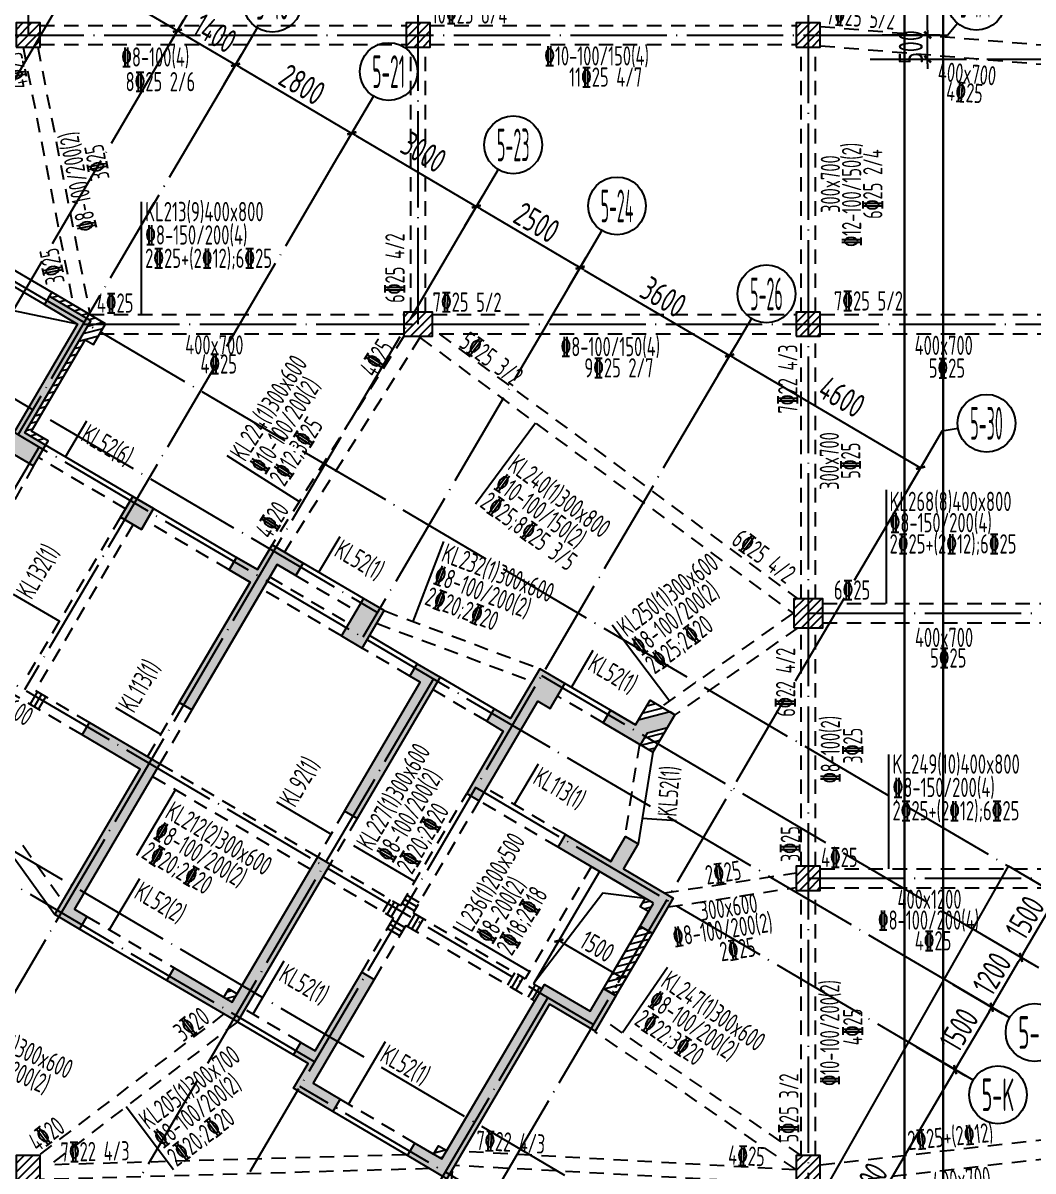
# Model space of a CAD drawing. Header units: millimetres. Extents: x 64473 to 386235, y 427387 to 703525.
# Drawn here: x 218541 to 239513, y 600420 to 624245 of the extents above; entities that cross this region are included whole.
import ezdxf
from ezdxf.enums import TextEntityAlignment as Align

# ---------------------------------------------------------------- set-up
doc = ezdxf.new("R2010")
doc.units = ezdxf.units.MM
doc.header["$LTSCALE"] = 100
doc.header["$PDMODE"] = 35
doc.header["$PDSIZE"] = 200
doc.linetypes.add('3', pattern=[5, 3, -2])
doc.linetypes.add('DOTE', pattern=[2.42, 2, -0.2, 0.02, -0.2])
for name, color, linetype in [('B-DIM', 1, 'Continuous'), ('B-TEXT', 7, 'Continuous'), ('B-开洞', 7, 'Continuous'), ('COLU', 7, 'Continuous'), ('colu-1层', 6, 'Continuous'), ('colu-主楼', 7, 'Continuous'), ('h后浇带', 51, 'Continuous'), ('h填实-1层', 254, 'Continuous'), ('h斜线-1层', 7, 'Continuous'), ('h斜线-柱', 7, 'Continuous'), ('L-AXIS', 3, 'Continuous'), ('L-dote', 253, 'DOTE'), ('L-箍筋', 1, 'Continuous'), ('wall-主楼', 2, 'Continuous'), ('wall-开洞', 5, 'Continuous'), ('垂直标注', 31, 'Continuous'), ('垂直钢筋', 27, 'Continuous'), ('梁', 4, 'Continuous'), ('梁虚线', 4, '3'), ('水平标注', 2, 'Continuous'), ('水平钢筋', 30, 'Continuous')]:
    doc.layers.add(name, color=color, linetype=linetype)
doc.styles.add('_TCH_AXIS', font='tssdeng.shx', dxfattribs={"width": 0.7, "bigfont": 'tssdchn.shx'})
doc.styles.add('COMPLEX', font='tssdeng.shx', dxfattribs={"width": 0.7, "bigfont": 'tssdchn.shx'})
doc.styles.get("Standard").update_dxf_attribs({"font": 'tssdeng.shx', "width": 0.7, "bigfont": 'tssdchn.shx'})
doc.styles.add('TSSD_Dimension', font='Tssdeng.shx', dxfattribs={"width": 0.7, "bigfont": 'tssdchn.shx'})
doc.dimstyles.new('TSSD_100_100$0', dxfattribs={"dimtxt": 300, "dimasz": 100, "dimexe": 250, "dimexo": 250, "dimgap": 100, "dimtad": 1, "dimdec": 0, "dimzin": 0, "dimdsep": 46, "dimtxsty": 'TSSD_Dimension', "dimblk": '_tsdbk', "dimblk1": '_tsdbk', "dimblk2": '_tsdbk', "dimsah": 1, "dimcen": 0, "dimclrt": 7, "dimadec": 0, "dimazin": 0, "dimtfac": 1, "dimtdec": 0, "dimtix": 1, "dimtmove": 2, "dimatfit": 3, "dimldrblk": '_tsdbk', "dimfxl": 1, "dimtolj": 1, "dimtzin": 0, "dimarcsym": 0})
pattern_1 = [(45, (-467527.32, -323147.44), (-89.802561, 89.802561), [])]
pattern_2 = [(14.545372, (-54521.66, 268731.63), (-31.895617, 122.92953), [])]

# ---------------------------------------------------------------- blocks, each defined once
blk = doc.blocks.new('_tsdbk')
blk.add_line((-1, 0), (0, 0))
at = {"const_width": 0.5}
blk.add_lwpolyline([(-0.7, -0.7), (0.7, 0.7)], dxfattribs=at)
blk = doc.blocks.new('*D18')
at = {"layer": 'B-DIM', "color": 0, "lineweight": -2}
for p, q in [((229755, 605150), (230876, 604491)), ((229587, 605061), (229542, 604985)), ((230880, 604301), (230835, 604225))]:
    blk.add_line(p, q, dxfattribs=at)
at = {"layer": 'Defpoints', "color": 0}
for p in [(229714, 605277), (230962, 604440), (231007, 604516)]:
    blk.add_point(p, dxfattribs=at)
at = {"layer": 'B-DIM', "color": 0, "lineweight": -2, "xscale": 100, "yscale": 100, "zscale": 100}
for p, rotation in [((229669, 605201), 149.5453717323907), ((230962, 604440), 329.5453717323907)]:
    blk.add_blockref('_tsdbk', p, dxfattribs=dict(at, rotation=rotation))
at = {"layer": 'B-DIM', "color": 7, "insert": (230467, 605079), "char_height": 400, "attachment_point": 5, "rotation": 329.5454, "style": 'TSSD_Dimension'}
blk.add_mtext('\\A1;1500', dxfattribs=at)
blk = doc.blocks.new('*D205')
at = {"layer": 'Defpoints', "color": 0}
for p in [(236873, 603127), (237896, 602525), (233967, 597875)]:
    blk.add_point(p, dxfattribs=at)
at = {"layer": 'L-AXIS', "color": 0, "lineweight": -2}
for p, q in [((237088, 603000), (238112, 602399)), ((234906, 597439), (237845, 602439)), ((234183, 597748), (235070, 597226))]:
    blk.add_line(p, q, dxfattribs=at)
at = {"layer": 'L-AXIS', "color": 0, "lineweight": -2, "xscale": 100, "yscale": 100, "zscale": 100}
for p, rotation in [((237896, 602525), 59.54537173674488), ((234855, 597353), 239.5453717367449)]:
    blk.add_blockref('_tsdbk', p, dxfattribs=dict(at, rotation=rotation))
at = {"layer": 'L-AXIS', "color": 7, "insert": (236074, 600117), "char_height": 500, "attachment_point": 5, "rotation": 59.5454, "style": 'TSSD_Dimension'}
blk.add_mtext('\\A1;6000', dxfattribs=at)
blk = doc.blocks.new('*D206')
at = {"layer": 'Defpoints', "color": 0}
for p in [(239001, 606748), (240025, 606146), (238241, 605454)]:
    blk.add_point(p, dxfattribs=at)
at = {"layer": 'L-AXIS', "color": 0, "lineweight": -2}
for p, q in [((239217, 606621), (240240, 606019)), ((239315, 604939), (239974, 606060)), ((238456, 605328), (239480, 604726))]:
    blk.add_line(p, q, dxfattribs=at)
at = {"layer": 'L-AXIS', "color": 0, "lineweight": -2, "xscale": 100, "yscale": 100, "zscale": 100}
for p, rotation in [((240025, 606146), 59.54537173674488), ((239264, 604853), 239.5453717367449)]:
    blk.add_blockref('_tsdbk', p, dxfattribs=dict(at, rotation=rotation))
at = {"layer": 'L-AXIS', "color": 7, "insert": (239343, 605677), "char_height": 500, "attachment_point": 5, "rotation": 59.5454, "style": 'TSSD_Dimension'}
blk.add_mtext('\\A1;1500', dxfattribs=at)
blk = doc.blocks.new('_AXISO')
blk.add_circle((0, 0), 0.5)
at = {"layer": 'B-TEXT', "style": 'COMPLEX', "width": 1.450893}
blk.add_attdef('A', text='', height=0.56, dxfattribs=at).set_placement((0.249375, -0.28), (0.749375, -0.28), align=Align.FIT)
blk = doc.blocks.new('*D207')
at = {"layer": 'Defpoints', "color": 0}
for p in [(238241, 605454), (239264, 604853), (237640, 604415)]:
    blk.add_point(p, dxfattribs=at)
at = {"layer": 'L-AXIS', "color": 0, "lineweight": -2}
for p, q in [((238456, 605328), (239480, 604726)), ((238707, 603904), (239214, 604766)), ((237856, 604289), (238872, 603691))]:
    blk.add_line(p, q, dxfattribs=at)
at = {"layer": 'L-AXIS', "color": 0, "lineweight": -2, "xscale": 100, "yscale": 100, "zscale": 100}
for p, rotation in [((239264, 604853), 59.54537173674488), ((238656, 603818), 239.5453717367449)]:
    blk.add_blockref('_tsdbk', p, dxfattribs=dict(at, rotation=rotation))
at = {"layer": 'L-AXIS', "color": 7, "insert": (238659, 604513), "char_height": 500, "attachment_point": 5, "rotation": 59.5454, "style": 'TSSD_Dimension'}
blk.add_mtext('\\A1;1200', dxfattribs=at)
blk = doc.blocks.new('*D208')
at = {"layer": 'Defpoints', "color": 0}
for p in [(237633, 604420), (238656, 603818), (236873, 603127)]:
    blk.add_point(p, dxfattribs=at)
at = {"layer": 'L-AXIS', "color": 0, "lineweight": -2}
for p, q in [((237848, 604293), (238872, 603692)), ((237947, 602611), (238606, 603732)), ((237088, 603000), (238112, 602399))]:
    blk.add_line(p, q, dxfattribs=at)
at = {"layer": 'L-AXIS', "color": 0, "lineweight": -2, "xscale": 100, "yscale": 100, "zscale": 100}
for p, rotation in [((238656, 603818), 59.54537173674488), ((237896, 602525), 239.5453717367449)]:
    blk.add_blockref('_tsdbk', p, dxfattribs=dict(at, rotation=rotation))
at = {"layer": 'L-AXIS', "color": 7, "insert": (237974, 603349), "char_height": 500, "attachment_point": 5, "rotation": 59.5454, "style": 'TSSD_Dimension'}
blk.add_mtext('\\A1;1500', dxfattribs=at)
blk = doc.blocks.new('*D292')
at = {"layer": 'Defpoints', "color": 0}
for p in [(225006, 621340), (227954, 620436), (227592, 619819)]:
    blk.add_point(p, dxfattribs=at)
at = {"layer": 'L-AXIS', "color": 0, "lineweight": -2}
for p, q in [((225132, 621555), (225495, 622172)), ((225455, 621906), (227868, 620487)), ((227718, 620034), (228081, 620651))]:
    blk.add_line(p, q, dxfattribs=at)
at = {"layer": 'L-AXIS', "color": 0, "lineweight": -2, "xscale": 100, "yscale": 100, "zscale": 100}
for p, rotation in [((225368, 621957), 149.5453717367446), ((227954, 620436), 329.5453717367446)]:
    blk.add_blockref('_tsdbk', p, dxfattribs=dict(at, rotation=rotation))
at = {"layer": 'L-AXIS', "color": 7, "insert": (226863, 621560), "char_height": 500, "attachment_point": 5, "rotation": 329.5454, "style": 'TSSD_Dimension'}
blk.add_mtext('\\A1;3000', dxfattribs=at)
blk = doc.blocks.new('*D293')
at = {"layer": 'Defpoints', "color": 0}
for p in [(219316, 624685), (221748, 624085), (221385, 623468)]:
    blk.add_point(p, dxfattribs=at)
at = {"layer": 'L-AXIS', "color": 0, "lineweight": -2}
for p, q in [((219443, 624900), (219806, 625517)), ((219765, 625251), (221662, 624136)), ((221512, 623684), (221875, 624301))]:
    blk.add_line(p, q, dxfattribs=at)
at = {"layer": 'L-AXIS', "color": 0, "lineweight": -2, "xscale": 100, "yscale": 100, "zscale": 100}
for p, rotation in [((219679, 625302), 149.5453717276174), ((221748, 624085), 329.5453717276174)]:
    blk.add_blockref('_tsdbk', p, dxfattribs=dict(at, rotation=rotation))
at = {"layer": 'L-AXIS', "color": 7, "insert": (220846, 625091), "char_height": 500, "attachment_point": 5, "rotation": 329.5454, "style": 'TSSD_Dimension'}
blk.add_mtext('\\A1;2400', dxfattribs=at)
blk = doc.blocks.new('*D297')
at = {"layer": 'Defpoints', "color": 0}
for p in [(222592, 622759), (225368, 621957), (225006, 621340)]:
    blk.add_point(p, dxfattribs=at)
at = {"layer": 'L-AXIS', "color": 0, "lineweight": -2}
for p, q in [((222719, 622974), (223081, 623591)), ((223041, 623325), (225282, 622007)), ((225132, 621555), (225495, 622172))]:
    blk.add_line(p, q, dxfattribs=at)
at = {"layer": 'L-AXIS', "color": 0, "lineweight": -2, "xscale": 100, "yscale": 100, "zscale": 100}
for p, rotation in [((222955, 623376), 149.5453717367446), ((225368, 621957), 329.5453717367446)]:
    blk.add_blockref('_tsdbk', p, dxfattribs=dict(at, rotation=rotation))
at = {"layer": 'L-AXIS', "color": 7, "insert": (224339, 622968), "char_height": 500, "attachment_point": 5, "rotation": 329.5454, "style": 'TSSD_Dimension'}
blk.add_mtext('\\A1;2800', dxfattribs=at)
blk = doc.blocks.new('*D298')
at = {"layer": 'Defpoints', "color": 0}
for p in [(221385, 623468), (222955, 623376), (222592, 622759)]:
    blk.add_point(p, dxfattribs=at)
at = {"layer": 'L-AXIS', "color": 0, "lineweight": -2}
for p, q in [((221512, 623684), (221875, 624301)), ((221834, 624035), (222868, 623426)), ((222719, 622974), (223081, 623591))]:
    blk.add_line(p, q, dxfattribs=at)
at = {"layer": 'L-AXIS', "color": 0, "lineweight": -2, "xscale": 100, "yscale": 100, "zscale": 100}
for p, rotation in [((221748, 624085), 149.5453717276174), ((222955, 623376), 329.5453717276174)]:
    blk.add_blockref('_tsdbk', p, dxfattribs=dict(at, rotation=rotation))
at = {"layer": 'L-AXIS', "color": 7, "insert": (222529, 624032), "char_height": 500, "attachment_point": 5, "rotation": 329.5454, "style": 'TSSD_Dimension'}
blk.add_mtext('\\A1;1400', dxfattribs=at)
blk = doc.blocks.new('*D299')
at = {"layer": 'Defpoints', "color": 0}
for p in [(236132, 628995), (237325, 628995), (236132, 623995)]:
    blk.add_point(p, dxfattribs=at)
at = {"layer": 'L-AXIS', "color": 0, "lineweight": -2}
for p, q in [((236382, 628995), (237575, 628995)), ((237325, 624095), (237325, 628895)), ((236382, 623995), (237575, 623995))]:
    blk.add_line(p, q, dxfattribs=at)
at = {"layer": 'L-AXIS', "color": 0, "lineweight": -2, "xscale": 100, "yscale": 100, "zscale": 100}
for p, rotation in [((237325, 628995), 90), ((237325, 623995), 270)]:
    blk.add_blockref('_tsdbk', p, dxfattribs=dict(at, rotation=rotation))
at = {"layer": 'L-AXIS', "color": 7, "insert": (236975, 626495), "char_height": 500, "attachment_point": 5, "rotation": 90, "style": 'TSSD_Dimension'}
blk.add_mtext('\\A1;5000', dxfattribs=at)
blk = doc.blocks.new('*D300')
at = {"layer": 'Defpoints', "color": 0}
for p in [(232850, 616727), (237178, 615013), (236815, 614396)]:
    blk.add_point(p, dxfattribs=at)
at = {"layer": 'L-AXIS', "color": 0, "lineweight": -2}
for p, q in [((232977, 616943), (233340, 617560)), ((233299, 617293), (237092, 615063)), ((236942, 614611), (237305, 615228))]:
    blk.add_line(p, q, dxfattribs=at)
at = {"layer": 'L-AXIS', "color": 0, "lineweight": -2, "xscale": 100, "yscale": 100, "zscale": 100}
for p, rotation in [((233213, 617344), 149.5453717276174), ((237178, 615013), 329.5453717276174)]:
    blk.add_blockref('_tsdbk', p, dxfattribs=dict(at, rotation=rotation))
at = {"layer": 'L-AXIS', "color": 7, "insert": (235544, 616484), "char_height": 500, "attachment_point": 5, "rotation": 329.5454, "style": 'TSSD_Dimension'}
blk.add_mtext('\\A1;4600', dxfattribs=at)
blk = doc.blocks.new('*D301')
at = {"layer": 'Defpoints', "color": 0}
for p in [(229747, 618552), (233213, 617344), (232850, 616727)]:
    blk.add_point(p, dxfattribs=at)
at = {"layer": 'L-AXIS', "color": 0, "lineweight": -2}
for p, q in [((229873, 618767), (230236, 619384)), ((230196, 619118), (233127, 617395)), ((232977, 616943), (233340, 617560))]:
    blk.add_line(p, q, dxfattribs=at)
at = {"layer": 'L-AXIS', "color": 0, "lineweight": -2, "xscale": 100, "yscale": 100, "zscale": 100}
for p, rotation in [((230110, 619169), 149.5453717276174), ((233213, 617344), 329.5453717276174)]:
    blk.add_blockref('_tsdbk', p, dxfattribs=dict(at, rotation=rotation))
at = {"layer": 'L-AXIS', "color": 7, "insert": (231839, 618558), "char_height": 500, "attachment_point": 5, "rotation": 329.5454, "style": 'TSSD_Dimension'}
blk.add_mtext('\\A1;3600', dxfattribs=at)
blk = doc.blocks.new('*D302')
at = {"layer": 'Defpoints', "color": 0}
for p in [(227592, 619819), (230110, 619169), (229747, 618552)]:
    blk.add_point(p, dxfattribs=at)
at = {"layer": 'L-AXIS', "color": 0, "lineweight": -2}
for p, q in [((227718, 620034), (228081, 620651)), ((228041, 620385), (230023, 619219)), ((229873, 618767), (230236, 619384))]:
    blk.add_line(p, q, dxfattribs=at)
at = {"layer": 'L-AXIS', "color": 0, "lineweight": -2, "xscale": 100, "yscale": 100, "zscale": 100}
for p, rotation in [((227954, 620436), 149.5453717276174), ((230110, 619169), 329.5453717276174)]:
    blk.add_blockref('_tsdbk', p, dxfattribs=dict(at, rotation=rotation))
at = {"layer": 'L-AXIS', "color": 7, "insert": (229209, 620104), "char_height": 500, "attachment_point": 5, "rotation": 329.5454, "style": 'TSSD_Dimension'}
blk.add_mtext('\\A1;2500', dxfattribs=at)
blk = doc.blocks.new('*D303')
at = {"layer": 'Defpoints', "color": 0}
for p in [(236132, 623995), (237325, 623995), (236132, 623495)]:
    blk.add_point(p, dxfattribs=at)
at = {"layer": 'L-AXIS', "color": 0, "lineweight": -2}
for p, q in [((236382, 623995), (237575, 623995)), ((237325, 624095), (237325, 624195)), ((237325, 623495), (237325, 623995)), ((236382, 623495), (237575, 623495)), ((237325, 623395), (237325, 623295))]:
    blk.add_line(p, q, dxfattribs=at)
at = {"layer": 'L-AXIS', "color": 0, "lineweight": -2, "xscale": 100, "yscale": 100, "zscale": 100}
for p, rotation in [((237325, 623995), 270), ((237325, 623495), 90)]:
    blk.add_blockref('_tsdbk', p, dxfattribs=dict(at, rotation=rotation))
at = {"layer": 'L-AXIS', "color": 7, "insert": (236975, 623745), "char_height": 500, "attachment_point": 5, "rotation": 90, "style": 'TSSD_Dimension'}
blk.add_mtext('\\A1;500', dxfattribs=at)
blk = doc.blocks.new('后浇带现场')
at = {"color": 6, "lineweight": 30}
for points in [[(760007, 730049), (760007, 673430), (717757, 673430), (717757, 730049)], [(759207, 730049), (759207, 674230), (718557, 674230), (718557, 730049)]]:
    blk.add_lwpolyline(points, dxfattribs=at)
at = {"layer": 'h后浇带', "color": 1}
for p, q in [((717757, 730049), (717757, 685030)), ((718557, 730049), (718557, 685030))]:
    blk.add_line(p, q, dxfattribs=at)

msp = doc.modelspace()

# ---------------------------------------------------------------- hatches: boundary and pattern name
at = {"layer": 'h填实-1层'}
for points in [[(218985.3, 618400.5), (219674.9, 617995.1), (218154.4, 615409), (218757.8, 615054.2), (219011.2, 615485.2), (218580.2, 615738.6), (219948.7, 618066.1), (219086.7, 618573)], [(221252.5, 614167.4), (220821.5, 614420.8), (220568.1, 613989.8), (220999.1, 613736.4)], [(224358.3, 613037.4), (224206.3, 612778.8), (223818.3, 613006.9), (222044.3, 609989.7), (221785.7, 610141.7), (223255.5, 612641.6), (222824.5, 612895), (222976.6, 613153.7), (223407.6, 612900.2), (223711.8, 613417.6)], [(226039.3, 612049.1), (225608.3, 612302.5), (225152.1, 611526.7), (225583.1, 611273.3)], [(225218.6, 607891.2), (226789.9, 610563.5), (226574.4, 610690.2), (226726.4, 610948.8), (227200.5, 610670.1), (225477.2, 607739.2)], [(228513.9, 609549.8), (227753.6, 608256.8), (228012.3, 608104.7), (229228.7, 610173.6), (229487.3, 610021.5), (229791.4, 610538.7), (229274.2, 610842.8), (228666, 609808.4), (228321.2, 610011.2), (228169.1, 609752.5)], [(230587.6, 609722.6), (231363.4, 609266.4), (231510.5, 609516.5), (231921.2, 609623.1), (232078.2, 609890.2), (231979.6, 609948.2), (231314.9, 609775.7), (231256.9, 609677.1), (230739.7, 609981.2)], [(219717.9, 605441.3), (219200.7, 605745.4), (220974.7, 608762.5), (219767.8, 609472.1), (219919.9, 609730.7), (221385.4, 608869), (219611.3, 605851.9), (219870, 605699.9)], [(231632.8, 605975.9), (229650.1, 607141.7), (229802.2, 607400.3), (230750.2, 606842.8), (231054.3, 607360.1), (231312.9, 607208), (231008.8, 606690.8), (232043.4, 606082.5), (231612.6, 605349.7), (231354, 605501.8)], [(221680.2, 604635.5), (222887.1, 603925.9), (224661.1, 606943), (224919.7, 606790.9), (222993.6, 603515.2), (221528.2, 604376.9)], [(225125.9, 601913.4), (224973.9, 601654.8), (224155, 602136.3), (224459.1, 602653.6), (224157.4, 602831), (224309.4, 603089.6), (224611.1, 602912.2), (225574.2, 604550), (225832.8, 604398), (224869.7, 602760.1), (224565.6, 602242.9)], [(230852.3, 604056.7), (230421.5, 603324), (229473.3, 603881.5), (227344.5, 600261), (226525.5, 600742.5), (226677.6, 601001.1), (227237.9, 600671.6), (229366.7, 604292.2), (230315, 603734.6), (230593.7, 604208.7)]]:
    msp.add_hatch(color=256, dxfattribs=at).paths.add_polyline_path(points)
at = {"layer": 'h斜线-1层'}
h = msp.add_hatch(dxfattribs=at)
h.set_pattern_fill('ANSI31', color=256, scale=40, angle=-30.45463, style=0)
h.set_pattern_definition(pattern_2)
h.paths.add_polyline_path([(220258, 618000.3), (219137.4, 618659.2), (219086.7, 618573), (219948.7, 618066.1), (218580.2, 615738.6), (219011.2, 615485.2), (219061.9, 615571.4), (218717.1, 615774.1), (219832.2, 617670.6), (220004.6, 617569.2)])
h = msp.add_hatch(dxfattribs=at)
h.set_pattern_fill('ANSI31', color=256, scale=40, angle=-30.45463, style=0)
h.set_pattern_definition(pattern_2)
h.paths.add_polyline_path([(231979.6, 609948.2), (231561, 610194.3), (231314.9, 609775.7)])
h.paths.add_polyline_path([(231921.2, 609623.1), (231510.5, 609516.5), (231363.4, 609266.4), (231622, 609114.4)])
h = msp.add_hatch(dxfattribs=at)
h.set_pattern_fill('ANSI31', color=256, scale=40, angle=-30.45463, style=0)
h.set_pattern_definition(pattern_2)
h.paths.add_polyline_path([(231632.8, 605975.9), (231460.4, 606077.3), (231359, 605904.9), (231531.4, 605803.5)])
h = msp.add_hatch(dxfattribs=at)
h.set_pattern_fill('ANSI31', color=256, scale=40, angle=-30.45463, style=0)
h.set_pattern_definition(pattern_2)
h.paths.add_polyline_path([(231612.6, 605349.7), (231354, 605501.8), (230595.3, 604211.4), (230853.9, 604059.3)])
h = msp.add_hatch(dxfattribs=at)
h.set_pattern_fill('ANSI31', color=256, scale=40, angle=-30.45463, style=0)
h.set_pattern_definition(pattern_2)
h.paths.add_polyline_path([(222988.4, 604098.3), (222816, 604199.7), (222714.7, 604027.2), (222887.1, 603925.9)])
h = msp.add_hatch(dxfattribs=at)
h.set_pattern_fill('ANSI31', color=256, scale=40, angle=-30.45463, style=0)
h.set_pattern_definition(pattern_2)
h.paths.add_polyline_path([(227339.3, 600844), (227166.9, 600945.4), (227065.5, 600773), (227237.9, 600671.6)])
at = {"layer": 'h斜线-柱'}
h = msp.add_hatch(dxfattribs=at)
h.set_pattern_fill('ANSI31', color=256, scale=40, style=0)
h.set_pattern_definition(pattern_1)
h.paths.add_polyline_path([(218396.5, 623744.7), (218896.5, 623744.7), (218896.5, 624244.7), (218396.5, 624244.7)])
h = msp.add_hatch(dxfattribs=at)
h.set_pattern_fill('ANSI31', color=256, scale=40, style=0)
h.set_pattern_definition(pattern_1)
h.paths.add_polyline_path([(226496.5, 623744.7), (226996.5, 623744.7), (226996.5, 624244.7), (226496.5, 624244.7)])
h = msp.add_hatch(dxfattribs=at)
h.set_pattern_fill('ANSI31', color=256, scale=40, style=0)
h.set_pattern_definition(pattern_1)
h.paths.add_polyline_path([(234596.5, 623744.7), (235096.5, 623744.7), (235096.5, 624244.7), (234596.5, 624244.7)])
h = msp.add_hatch(dxfattribs=at)
h.set_pattern_fill('ANSI31', color=256, scale=40, style=0)
h.set_pattern_definition(pattern_1)
h.paths.add_polyline_path([(226446.5, 617744.7), (227046.5, 617744.7), (227046.5, 618244.7), (226446.5, 618244.7)])
h = msp.add_hatch(dxfattribs=at)
h.set_pattern_fill('ANSI31', color=256, scale=40, style=0)
h.set_pattern_definition(pattern_1)
h.paths.add_polyline_path([(234596.5, 617744.7), (235096.5, 617744.7), (235096.5, 618244.7), (234596.5, 618244.7)])
h = msp.add_hatch(dxfattribs=at)
h.set_pattern_fill('ANSI31', color=256, scale=40, angle=-2e-12, style=0)
h.paths.add_polyline_path([(234546.5, 611694.7), (235146.5, 611694.7), (235146.5, 612294.7), (234546.5, 612294.7)])
h = msp.add_hatch(dxfattribs=at)
h.set_pattern_fill('ANSI31', color=256, scale=40, style=0)
h.set_pattern_definition(pattern_1)
h.paths.add_polyline_path([(234596.5, 606244.7), (235096.5, 606244.7), (235096.5, 606744.7), (234596.5, 606744.7)])
h = msp.add_hatch(dxfattribs=at)
h.set_pattern_fill('ANSI31', color=256, scale=40, style=0)
h.set_pattern_definition(pattern_1)
h.paths.add_polyline_path([(218396.5, 600144.7), (218896.5, 600144.7), (218896.5, 600744.7), (218396.5, 600744.7)])
h = msp.add_hatch(dxfattribs=at)
h.set_pattern_fill('ANSI31', color=256, scale=40, style=0)
h.set_pattern_definition(pattern_1)
h.paths.add_polyline_path([(234596.5, 600144.7), (235096.5, 600144.7), (235096.5, 600744.7), (234596.5, 600744.7)])

# ---------------------------------------------------------------- linework, layer by layer
at = {"layer": 'B-开洞'}
msp.add_line((219675, 617995.1, 0), (212028.8, 619590.7, 0), dxfattribs=at)
msp.add_lwpolyline([(231460.4, 606077.3), (230578.6, 606187.3), (229143.6, 604307.3)], dxfattribs=at)
at = {"layer": 'COLU'}
for points in [[(218396.5, 623744.7), (218896.5, 623744.7), (218896.5, 624244.7), (218396.5, 624244.7)], [(226496.5, 623744.7), (226996.5, 623744.7), (226996.5, 624244.7), (226496.5, 624244.7)], [(234596.5, 623744.7), (235096.5, 623744.7), (235096.5, 624244.7), (234596.5, 624244.7)], [(226446.5, 617744.7), (227046.5, 617744.7), (227046.5, 618244.7), (226446.5, 618244.7)], [(234596.5, 617744.7), (235096.5, 617744.7), (235096.5, 618244.7), (234596.5, 618244.7)], [(234546.5, 611694.7), (235146.5, 611694.7), (235146.5, 612294.7), (234546.5, 612294.7)], [(234596.5, 606244.7), (235096.5, 606244.7), (235096.5, 606744.7), (234596.5, 606744.7)], [(218396.5, 600144.7), (218896.5, 600144.7), (218896.5, 600744.7), (218396.5, 600744.7)], [(234596.5, 600144.7), (235096.5, 600144.7), (235096.5, 600744.7), (234596.5, 600744.7)]]:
    msp.add_lwpolyline(points, close=True, dxfattribs=at)
at = {"layer": 'colu-1层', "elevation": 0}
for points in [[(218985.3, 618400.5), (219674.9, 617995.1), (218154.4, 615409), (218757.8, 615054.2), (219011.2, 615485.2), (218580.2, 615738.6), (219948.7, 618066.1), (219086.7, 618573)], [(221252.5, 614167.4), (220821.5, 614420.8), (220568.1, 613989.8), (220999.1, 613736.4)], [(226039.3, 612049.1), (225608.3, 612302.5), (225152.1, 611526.7), (225583.1, 611273.3)], [(225218.6, 607891.2), (226789.9, 610563.5), (226574.4, 610690.2), (226726.4, 610948.8), (227200.5, 610670.1), (225477.2, 607739.2)], [(228513.9, 609549.8), (227753.6, 608256.8), (228012.3, 608104.7), (229228.7, 610173.6), (229487.3, 610021.5), (229791.4, 610538.7), (229274.2, 610842.8), (228666, 609808.4), (228321.2, 610011.2), (228169.1, 609752.5)], [(230587.6, 609722.6), (231363.4, 609266.4), (231510.5, 609516.5), (231921.2, 609623.1), (232078.2, 609890.2), (231979.6, 609948.2), (231314.9, 609775.7), (231256.9, 609677.1), (230739.7, 609981.2)], [(219717.9, 605441.3), (219200.7, 605745.4), (220974.7, 608762.5), (219767.8, 609472.1), (219919.9, 609730.7), (221385.4, 608869), (219611.3, 605851.9), (219870, 605699.9)], [(231632.8, 605975.9), (229650.1, 607141.7), (229802.2, 607400.3), (230750.2, 606842.8), (231054.3, 607360.1), (231312.9, 607208), (231008.8, 606690.8), (232043.4, 606082.5), (231612.6, 605349.7), (231354, 605501.8)], [(221680.2, 604635.5), (222887.1, 603925.9), (224661.1, 606943), (224919.7, 606790.9), (222993.6, 603515.2), (221528.2, 604376.9)], [(225125.9, 601913.4), (224973.9, 601654.8), (224155, 602136.3), (224459.1, 602653.6), (224157.4, 602831), (224309.4, 603089.6), (224611.1, 602912.2), (225574.2, 604550), (225832.8, 604398), (224869.7, 602760.1), (224565.6, 602242.9)], [(230852.3, 604056.7), (230421.5, 603324), (229473.3, 603881.5), (227344.5, 600261), (226525.5, 600742.5), (226677.6, 601001.1), (227237.9, 600671.6), (229366.7, 604292.2), (230315, 603734.6), (230593.7, 604208.7)]]:
    msp.add_lwpolyline(points, close=True, dxfattribs=at)
at = {"layer": 'colu-1层'}
msp.add_lwpolyline([(224358.3, 613037.4), (224206.3, 612778.8), (223818.3, 613006.9), (222044.3, 609989.7), (221785.7, 610141.7), (223255.5, 612641.6), (222824.5, 612895), (222976.6, 613153.7), (223407.6, 612900.2), (223711.8, 613417.6)], close=True, dxfattribs=at)
at = {"layer": 'colu-主楼'}
for points in [[(220821.5, 614420.8), (221252.5, 614167.4), (220999.1, 613736.4), (220568.1, 613989.8)], [(226039.2, 612048.9), (225608.2, 612302.4), (225152, 611526.5), (225583, 611273.1)]]:
    msp.add_lwpolyline(points, close=True, dxfattribs=at)
at = {"layer": 'L-AXIS'}
for p, q in [((222199.1, 624852.8), (221385, 623468.3)), ((237733.7, 623994.7), (237943.2, 624239.2)), ((223405.9, 624143.2), (222591.9, 622758.7)), ((236131.7, 623994.7), (237733.7, 623994.7)), ((225819.6, 622724), (225005.6, 621339.5)), ((228405.7, 621203.4), (227591.7, 619819)), ((230560.8, 619936.2), (229746.7, 618551.8)), ((233664.1, 618111.6), (232850.1, 616727.1)), ((237629.4, 615780), (236815.4, 614395.6)), ((237629.4, 615780), (237955.5, 615835.7)), ((231005.6, 592655.7, 0), (239001.2, 606747.3, 0)), ((240396.6, 605927.2, 0), (239001.3, 606747.6, 0)), ((240396.6, 605927.2, 0), (239001.3, 606747.6, 0)), ((239636.2, 604633.9, 0), (238240.9, 605454.3, 0)), ((239636.2, 604633.9, 0), (238240.9, 605454.3, 0)), ((239028.1, 603599.7, 0), (237632.8, 604420.1, 0)), ((238267.8, 602306.7, 0), (236872.6, 603127, 0))]:
    msp.add_line(p, q, dxfattribs=at)
at = {"layer": 'L-dote', "ltscale": 10}
for p, q in [((234846.5, 677819.9), (234846.6, 534412)), ((218646.5, 651994.7), (218646.5, 623994.7)), ((226746.5, 617994.7), (226746.5, 651994.7)), ((193049.3, 633766.1, 0), (239001.2, 606747.3, 0)), ((191984.9, 631955.8, 0), (225902.2, 612013.2, 0)), ((189399.9, 627559.5, 0), (230385.8, 603460.6, 0)), ((224596, 602689.1), (187575.4, 624456.4)), ((219316.2, 624684.8), (210099.1, 609008.9)), ((210546.5, 623994.7), (236131.7, 623994.7)), ((236131.7, 623494.7), (281346.5, 623494.7)), ((221385, 623468.3), (214955.5, 612533.3)), ((222591.9, 622758.7), (218443.2, 615702.9)), ((206892, 622494.7, 0), (237632.7, 604419.8, 0)), ((225005.6, 621339.5), (218576, 610404.5)), ((227591.7, 619819), (214227.9, 597090.6)), ((229746.7, 618551.8), (225598, 611496)), ((219790.7, 617994.7), (281346.5, 617994.7)), ((232850.1, 616727.1), (219486.3, 593998.8)), ((218874.2, 615449.4), (215072.9, 608984.4)), ((233967.1, 597875.1, 0), (204383.7, 615269.5, 0)), ((236815.4, 614395.6), (223451.6, 591667.3)), ((234846.5, 611994.7), (292846.5, 611994.7)), ((227063.5, 610634.3), (217848.4, 594961.8)), ((229309.6, 610705.7, 0), (238240.9, 605454.3, 0)), ((227941.1, 608378.2, 0), (236872.4, 603126.8, 0)), ((234846.5, 606494.7), (301196.5, 606494.7)), ((229437.6, 604018.1), (222503.4, 592224.8)), ((233223.2, 596920.4, 0), (224291.9, 602171.9, 0))]:
    msp.add_line(p, q, dxfattribs=at)
at = {"layer": 'L-箍筋', "const_width": 44.9}
for points in [[(218841.9, 610364.2), (218689.8, 610105.6)], [(218928.1, 610313.5), (218776, 610054.9)], [(219014.3, 610262.8), (218862.2, 610004.2)], [(226511.3, 606144.6), (226769.9, 605992.5)], [(226409.9, 605972.2), (226668.5, 605820.1)], [(226460.6, 606058.4), (226719.2, 605906.3)], [(226207.1, 605627.4), (226465.8, 605475.3)], [(226105.8, 605455), (226364.4, 605302.9)], [(226156.5, 605541.1), (226415.1, 605389.1)], [(228754, 604536.1), (228602, 604277.5)], [(228840.2, 604485.4), (228688.2, 604226.8)], [(228926.4, 604434.7), (228774.4, 604176.1)], [(229181.3, 604284.8), (229029.2, 604026.2)], [(229267.5, 604234.2), (229115.4, 603975.5)]]:
    msp.add_lwpolyline(points, dxfattribs=at)
at = {"layer": 'L-箍筋', "const_width": 44.9, "elevation": 0}
for points in [[(226167.9, 606056.6), (226015.9, 605798)], [(226254.1, 606006), (226102.1, 605747.3)], [(226340.3, 605955.3), (226188.3, 605696.7)], [(226681.4, 605754.7), (226529.3, 605496.1)], [(226767.6, 605704), (226615.6, 605445.4)], [(226853.7, 605653.1), (226701.6, 605394.5)]]:
    msp.add_lwpolyline(points, dxfattribs=at)
at = {"layer": 'wall-主楼', "elevation": 0}
for points in [[(220258, 618000.3), (219137.4, 618659.2), (218985.3, 618400.6), (219675, 617995.1), (218154.4, 615409), (218757.8, 615054.2), (219061.9, 615571.4), (218717.1, 615774.1), (219832.2, 617670.6), (220004.6, 617569.2)], [(223711.7, 613417.5), (223407.6, 612900.2), (222976.6, 613153.7), (222824.5, 612895.1), (223255.5, 612641.6), (221785.7, 610141.7), (222044.3, 609989.7), (223818.3, 613006.8), (224206.2, 612778.7), (224358.2, 613037.3)], [(219717.9, 605441.3), (219200.7, 605745.4), (220974.7, 608762.5), (219767.8, 609472.1), (219919.9, 609730.7), (221385.4, 608869), (219611.4, 605851.9), (219870, 605699.9)], [(231531.4, 605803.5), (231359, 605904.9), (231460.4, 606077.3), (229650.1, 607141.7), (229802.2, 607400.3), (230750.4, 606842.7), (231054.5, 607360), (231313.1, 607207.9), (231009, 606690.7), (232043.4, 606082.5), (231612.6, 605349.7), (231354, 605501.8)], [(222988.4, 604098.3), (224661.1, 606943), (224919.7, 606790.9), (222993.6, 603515.2), (221528.2, 604376.9), (221680.2, 604635.5), (222714.7, 604027.2), (222816, 604199.7)]]:
    msp.add_lwpolyline(points, close=True, dxfattribs=at)
at = {"layer": 'wall-主楼'}
for points in [[(226789.9, 610563.5), (226574.4, 610690.2), (226726.4, 610948.8), (227200.5, 610670.1), (225477.2, 607739.2), (225218.6, 607891.2)], [(229487.3, 610021.5), (229791.4, 610538.7), (229274.2, 610842.8), (228666, 609808.4), (228321.2, 610011.2), (228169.1, 609752.5), (228513.9, 609549.8), (227753.6, 608256.8), (228012.3, 608104.7), (229228.7, 610173.6)], [(230739.7, 609981.2), (231256.9, 609677.1), (231561, 610194.3), (232078.2, 609890.2), (231622, 609114.4), (230587.6, 609722.6)], [(229366.7, 604292.2), (230315, 603734.6), (230593.7, 604208.7), (230852.3, 604056.7), (230421.5, 603324), (229473.3, 603881.5), (227344.5, 600261), (226525.5, 600742.5), (226677.6, 601001.1), (227065.5, 600773), (227166.9, 600945.4), (227339.3, 600844)]]:
    msp.add_lwpolyline(points, close=True, dxfattribs=at)
at = {"layer": 'wall-主楼', "elevation": 0}
msp.add_lwpolyline([(224973.9, 601654.8), (224155, 602136.3), (224459.1, 602653.6), (224157.4, 602831), (224309.4, 603089.6), (224611.1, 602912.2), (225574.2, 604550), (225832.8, 604398), (224869.8, 602760.1), (224565.6, 602242.9), (225126, 601913.4), (224973.9, 601654.8)], dxfattribs=at)
at = {"layer": 'wall-开洞', "elevation": 0}
msp.add_lwpolyline([(231355.6, 605504.4), (231614.2, 605352.4), (230853.9, 604059.3), (230595.3, 604211.4)], close=True, dxfattribs=at)
at = {"layer": '垂直标注'}
for p, q in [((222772.8, 615269.7), (224277.3, 614312.4)), ((218336.9, 612392), (219296.7, 611827.6)), ((220458.8, 610038.2), (221399.5, 609485)), ((223802.3, 608080.9), (224937.6, 607413.4)), ((232107.8, 607687.1), (231398.6, 607735.3)), ((225400.8, 607176.9), (226677.4, 606426.3)), ((227468.9, 605492.3), (229058.7, 604557.5))]:
    msp.add_line(p, q, dxfattribs=at)
at = {"layer": '梁'}
for p, q in [((214137.6, 621598.9, 0), (219137.4, 618659.2, 0)), ((218985.3, 618400.6, 0), (213985.6, 621340.3, 0)), ((220821.5, 614420.8), (219011.2, 615485.2, 0)), ((221252.5, 614167.4), (222976.6, 613153.7, 0)), ((225608.2, 612302.4), (224358.2, 613037.3, 0)), ((226726.4, 610948.8), (225735.1, 611531.7)), ((228321.2, 610011.2), (227200.5, 610670.1)), ((230739.7, 609981.2), (229791.4, 610538.7)), ((231622, 609114.4), (231313.1, 607207.9)), ((218372.5, 606901.7), (219200.7, 605745.4, 0)), ((230512.1, 606634.8), (229143.6, 604307.3)), ((221528.2, 604376.9, 0), (219717.9, 605441.3, 0)), ((229143.6, 604307.3), (229316, 604206)), ((222993.6, 603515.2, 0), (224157.4, 602831, 0)), ((226525.5, 600742.5), (224973.9, 601654.8, 0))]:
    msp.add_line(p, q, dxfattribs=at)
at = {"layer": '梁虚线'}
for p, q in [((218896.5, 624194.7), (226496.5, 624194.7)), ((226996.5, 624194.7), (234596.5, 624194.7)), ((235096.5, 624174.6), (240596.5, 623716.2)), ((218542.5, 623744.7), (219587.5, 618394.2)), ((218848.1, 623744.7), (219925.2, 618230)), ((218896.5, 623794.7), (226496.5, 623794.7)), ((226596.5, 618244.7), (226596.5, 623744.7)), ((226896.5, 618244.7), (226896.5, 623744.7)), ((226996.5, 623794.7), (234596.5, 623794.7)), ((234696.5, 618244.7), (234696.5, 623744.7)), ((234996.5, 618244.7), (234996.5, 623744.7)), ((235096.5, 623773.2), (240596.5, 623314.8)), ((219927.3, 618194.7), (226446.5, 618194.7)), ((227046.5, 618194.7), (234596.5, 618194.7)), ((235096.5, 618194.7), (240596.5, 618194.7)), ((220137.2, 617794.7), (226446.5, 617794.7)), ((227183.7, 617794.7), (234596.5, 617794.7)), ((227183.7, 617794.7), (234628.7, 612294.7)), ((235096.5, 617794.7), (240596.5, 617794.7)), ((226446.5, 617744.7), (223711.8, 613417.6)), ((226783.9, 617717.1), (223970.5, 613265.5)), ((226783.9, 617717.1), (234530.1, 611994.5)), ((234696.5, 612294.7), (234696.5, 617744.7)), ((234996.5, 612294.7), (234996.5, 617744.7)), ((220669.4, 614162.2, 0), (218859.2, 615226.6, 0)), ((218757.8, 615054.2), (216816.6, 611555.4, 0)), ((220568.1, 613989.8), (218540.7, 610541.7)), ((220826.7, 613837.7), (218799.3, 610389.6)), ((222824.5, 612895.1, 0), (221100.5, 613908.8)), ((224206.2, 612778.7, 0), (225456.1, 612043.8)), ((223666.2, 612748.2, 0), (225304.1, 611785.1)), ((225152, 611526.5), (223514.1, 612489.6, 0)), ((235146.5, 612194.7), (240596.5, 612194.7)), ((226039.2, 612048.9), (229274.2, 610842.8)), ((234530.1, 611994.5), (231794.8, 610055.2)), ((225884.8, 611786.3), (229119.9, 610580.2)), ((234626, 611694.7), (232079, 609888.9)), ((234696.5, 606744.7), (234696.5, 611694.7)), ((234996.5, 606744.7), (234996.5, 611694.7)), ((235146.5, 611794.7), (240596.5, 611794.7)), ((226574.4, 610690.2), (225583, 611273.1)), ((219767.8, 609472.1, 0), (217009.3, 611094, 0)), ((228169.1, 609752.5), (227048.5, 610411.5)), ((218799.3, 610389.6, 0), (219919.9, 609730.7, 0)), ((230587.6, 609722.6), (229639.4, 610280.1)), ((221785.7, 610141.7, 0), (221126.7, 609021.1, 0)), ((222044.3, 609989.7, 0), (221385.4, 608869, 0)), ((231339, 609280.8), (231026, 607311.4)), ((221385.4, 608869, 0), (224660.7, 606943.2)), ((221233.3, 608610.4, 0), (224509, 606684.4, 0)), ((226385.1, 605929.3, 0), (227753.6, 608256.8)), ((229802.2, 607400.3), (228164.3, 608363.3)), ((228012.3, 608104.7), (226643.7, 605777.2, 0)), ((229650.1, 607141.7), (228012.3, 608104.7)), ((225218.6, 607891.2), (224661.1, 606943)), ((225477.2, 607739.2), (224919.7, 606790.9, 0)), ((218536.2, 607180.1), (219364.4, 606023.8, 0)), ((224919.7, 606790.9, 0), (226385.1, 605929.3, 0)), ((230339.7, 606736.2), (228971.2, 604408.7)), ((231857.8, 606191.3), (234596.5, 606608.4)), ((235096.5, 606694.7), (240596.5, 606694.7)), ((224767.6, 606532.3, 0), (226233.1, 605670.7, 0)), ((231936.6, 605899.8), (234596.5, 606304.9)), ((234696.5, 600744.7), (234696.5, 606244.7)), ((234996.5, 600744.7), (234996.5, 606244.7)), ((235096.5, 606294.7), (240596.5, 606294.7)), ((219870, 605699.9, 0), (221680.2, 604635.5, 0)), ((225574.2, 604550, 0), (226233.1, 605670.7, 0)), ((226643.7, 605777.2, 0), (228971.2, 604408.7)), ((226491.7, 605518.6, 0), (225832.8, 604398, 0)), ((226491.7, 605518.6, 0), (229164, 603947.4)), ((224309.4, 603089.6, 0), (223145.7, 603773.8, 0)), ((222714.2, 603679.5), (218861.2, 600744.6)), ((222993.6, 603515.2), (219097.9, 600547.8)), ((234696.5, 600744.7), (230568.6, 603574.2)), ((234596.5, 600449.5), (230415.6, 603315.3)), ((225126, 601913.4, 0), (226677.6, 601001.1)), ((235096.4, 600547.3), (240596.4, 601171.3)), ((226500.8, 600757), (219097.9, 600547.8)), ((234596.5, 600445.2), (227678.8, 600827.7)), ((235096.5, 600144.7), (240596.5, 600768.7)), ((226987.8, 600470.7), (218896.8, 600242)), ((226920.5, 594644.7), (227465.6, 600467)), ((234596.5, 600144.7), (227506.6, 600536.8))]:
    msp.add_line(p, q, dxfattribs=at)
at = {"layer": '水平标注'}
for p, q in [((220997.5, 620531.5), (220997.5, 618194.7)), ((219427.3, 615240.6, 0), (219865.1, 615985.1, 0)), ((227940.3, 614264.7), (229184.1, 615943.9)), ((236471.6, 612194.7), (236473.5, 614554.7)), ((224685.9, 612844.6, 0), (225123.7, 613589.2, 0)), ((227273.3, 613484.1), (226637.1, 611826)), ((230771.9, 611757.1), (231969.3, 610172.7)), ((230374.3, 611219.8), (229927, 610459)), ((236515.1, 609067.2), (236515.1, 606694.7)), ((229236.7, 608862.4), (228743.1, 608023)), ((220907, 606972.8), (221706.3, 608332.3)), ((220957.2, 606486.5), (220334.2, 605426.9)), ((223960.3, 604774.4), (223313.8, 603675)), ((231921.4, 604646.9), (230987.1, 603287.6)), ((226062.4, 603103.6), (225301.8, 601810)), ((221669.1, 600446.9), (220681.5, 601754))]:
    msp.add_line(p, q, dxfattribs=at)

# ---------------------------------------------------------------- block references
at = {"color": 3, "lineweight": 30}
msp.add_blockref('后浇带现场', (-480910.3, -88135.4), dxfattribs=at)
at = {"layer": 'L-AXIS'}
ref = msp.add_blockref('_AXISO', (223720, 624654.5), dxfattribs=dict(at, xscale=1199.999999999997, yscale=1200, zscale=1200, rotation=359.999645787379))
ref.add_attrib('A', '5-18', dxfattribs={"color": 7, "height": 678.82, "rotation": 359.99965, "style": '_TCH_AXIS', "width": 0.28}).set_placement((223380.6, 624315.1), (224059.4, 624315.1), align=Align.FIT)
ref = msp.add_blockref('_AXISO', (238333.7, 624694.7), dxfattribs=dict(at, xscale=1199.999999999997, yscale=1200, zscale=1200, rotation=359.9996457873818))
ref.add_attrib('A', 'B-1/T', dxfattribs={"color": 7, "height": 678.82, "rotation": 359.99965, "style": '_TCH_AXIS', "width": 0.21}).set_placement((237994.3, 624355.3), (238673.1, 624355.3), align=Align.FIT)
ref = msp.add_blockref('_AXISO', (226133.7, 623235.3), dxfattribs=dict(at, xscale=1199.999999999997, yscale=1200, zscale=1200, rotation=359.999645787379))
ref.add_attrib('A', '5-21', dxfattribs={"color": 7, "height": 678.82, "rotation": 359.99965, "style": '_TCH_AXIS', "width": 0.28}).set_placement((225794.3, 622895.9), (226473.1, 622895.9), align=Align.FIT)
ref = msp.add_blockref('_AXISO', (228719.8, 621714.7), dxfattribs=dict(at, xscale=1199.999999999997, yscale=1200, zscale=1200, rotation=359.999645787379))
ref.add_attrib('A', '5-23', dxfattribs={"color": 7, "height": 678.82, "rotation": 359.99965, "style": '_TCH_AXIS', "width": 0.2625}).set_placement((228380.4, 621375.3), (229059.2, 621375.3), align=Align.FIT)
ref = msp.add_blockref('_AXISO', (230874.9, 620447.6), dxfattribs=dict(at, xscale=1199.999999999997, yscale=1200, zscale=1200, rotation=359.999645787379))
ref.add_attrib('A', '5-24', dxfattribs={"color": 7, "height": 678.82, "rotation": 359.99965, "style": '_TCH_AXIS', "width": 0.256098}).set_placement((230535.4, 620108.2), (231214.3, 620108.2), align=Align.FIT)
ref = msp.add_blockref('_AXISO', (233978.2, 618622.9), dxfattribs=dict(at, xscale=1199.999999999997, yscale=1200, zscale=1200, rotation=359.999645787379))
ref.add_attrib('A', '5-26', dxfattribs={"color": 7, "height": 678.82, "rotation": 359.99965, "style": '_TCH_AXIS', "width": 0.2625}).set_placement((233638.8, 618283.5), (234317.6, 618283.5), align=Align.FIT)
ref = msp.add_blockref('_AXISO', (238546.9, 615936.6), dxfattribs=dict(at, xscale=1199.999999999997, yscale=1200, zscale=1200, rotation=359.999645787379))
ref.add_attrib('A', '5-30', dxfattribs={"color": 7, "height": 678.82, "rotation": 359.99965, "style": '_TCH_AXIS', "width": 0.265823}).set_placement((238207.5, 615597.2), (238886.3, 615597.2), align=Align.FIT)
ref = msp.add_blockref('_AXISO', (239545.3, 603295.6, 0), dxfattribs=dict(at, xscale=1199.999999999997, yscale=1200, zscale=1200, rotation=359.999645787379))
ref.add_attrib('A', '5-L', dxfattribs={"color": 7, "height": 678.82, "rotation": 359.99965, "style": '_TCH_AXIS', "width": 0.344262}).set_placement((239205.9, 602956.2, 0), (239884.7, 602956.2, 0), align=Align.FIT)
ref = msp.add_blockref('_AXISO', (238785, 602002.5, 0), dxfattribs=dict(at, xscale=1199.999999999997, yscale=1200, zscale=1200, rotation=359.999645787379))
ref.add_attrib('A', '5-K', dxfattribs={"color": 7, "height": 678.82, "rotation": 359.99965, "style": '_TCH_AXIS', "width": 0.323077}).set_placement((238445.6, 601663.1, 0), (239124.4, 601663.1, 0), align=Align.FIT)

# ---------------------------------------------------------------- texts
at = {"layer": '垂直标注', "width": 0.65}
for s, height, rotation, p in [('KL224(1)300x600', 403, 57.53054, (223155.1, 615121.8)), ('%%13210-100/200(2)', 402, 57.53054, (223562.1, 614862.8)), ('2%%13212;3%%13325', 401, 57.53054, (223969.1, 614603.8)), ('KL132(1)', 403, 59.54525, (218725.1, 612257.2)), ('KL113(1)', 403, 59.54502, (220847, 609903.4)), ('KL227(1)300x600', 403, 59.54556, (225787.1, 607042.8)), ('KL92(1)', 403, 59.54546, (224190.6, 607946.1)), ('%%1328-100/200(2)', 402, 59.54556, (226201.9, 606798.9)), ('KL52(1)', 401, 86.11017, (232113.2, 607767.1)), ('2%%13320;2%%13320', 401, 59.54556, (226616.7, 606555)), ('L236(1)200x500', 403, 59.54528, (227857.1, 605357.5)), ('%%1328-200(2)', 402, 59.54528, (228274, 605112.4)), ('2%%13318;2%%13318', 401, 59.54528, (228690.9, 604867.2))]:
    msp.add_text(s, height=height, rotation=rotation, dxfattribs=at).set_placement(p)
at = {"layer": '垂直钢筋', "color": 0, "width": 0.65}
for s, rotation, p in [('4%%13325', 101.05134, (218659.1, 622918.6)), ('%%1328-100/200(2)', 101.05134, (220072.4, 619967.4)), ('3%%13325', 101.05134, (220343.5, 621019)), ('%%13212-100/150(2)', 90, (235945, 619602.3)), ('6%%13325 2/4', 90, (236385, 620178.2)), ('300x700', 90, (235505, 620301.9)), ('6%%13325 4/2', 90, (226463.7, 618435.4)), ('3%%13325', 101.05134, (219412.3, 618866.8)), ('4%%13325', 57.53054, (225848.9, 616866)), ('7%%13322 4/3', 90, (234620.3, 616139.1)), ('300x700', 90, (235483, 614556)), ('5%%13325', 90, (235925.8, 614783.2)), ('4%%13320', 57.53054, (223683.6, 613509.6)), ('6%%13322 4/2', 90, (234574.5, 609847.1)), ('%%1328-100(2)', 90, (235503.3, 608469.5)), ('3%%13325', 90, (235970.2, 608871.6)), ('3%%13325', 90, (234673.5, 606830.6)), ('%%13210-100/200(2)', 90, (235490.7, 602191.8)), ('4%%13325', 90, (235970.5, 603029.5)), ('5%%13325 3/2', 90, (234641.4, 601011.4))]:
    msp.add_text(s, height=400, rotation=rotation, dxfattribs=at).set_placement(p)
at = {"layer": '水平标注', "width": 0.65}
for s, height, p in [('KL213(9)400x800', 403, (221078.1, 620128.5)), ('%%1328-150/200(4)', 402, (221078.1, 619644.9)), ('2%%13325+(2%%13212);6%%13325', 401, (221078.1, 619161.3)), ('KL268(8)400x800', 403, (236533.9, 614114.7)), ('%%1328-150/200(4)', 402, (236534.2, 613674.7)), ('2%%13325+(2%%13212);6%%13325', 401, (236534.6, 613234.7)), ('KL249(10)400x800', 403, (236595.7, 608664.2)), ('%%1328-150/200(4)', 402, (236595.7, 608180.6)), ('2%%13325+(2%%13212);6%%13325', 401, (236595.7, 607697))]:
    msp.add_text(s, height=height, dxfattribs=at).set_placement(p)
for s, height, rotation, p in [('KL52(6)', 403, 329.54492, (219718.3, 615591.4, 0)), ('KL240(1)300x800', 403, 323.47115, (228580.7, 614993.9)), ('%%13210-100/150(2)', 402, 323.47115, (228292.9, 614605.3)), ('2%%13325;8%%13325 3/5', 401, 323.47115, (228005, 614216.7)), ('KL52(1)', 403, 329.54492, (224976.9, 613195.5, 0)), ('KL232(1)300x600', 403, 339.00771, (227204.5, 613080.9)), ('KL250(1)300x600', 403, 37.07894, (231077.7, 611485.5)), ('%%1328-100/200(2)', 402, 339.00771, (227032.1, 612631.7)), ('%%1328-100/200(2)', 402, 37.07894, (231367.8, 611101.6)), ('2%%13320;2%%13320', 401, 339.00771, (226859.7, 612182.4)), ('2%%13225;2%%13320', 401, 37.07894, (231657.9, 610717.7)), ('KL52(1)', 401, 329.54555, (230240.2, 610833.5)), ('KL113(1)', 401, 329.54517, (229102.6, 608476)), ('KL212(2)300x600', 403, 329.54517, (221466.7, 607765.7)), ('%%1328-100/200(2)', 402, 329.54517, (221221.6, 607348.8)), ('2%%13320;2%%13320', 401, 329.54517, (220976.5, 606932)), ('KL52(2)', 403, 329.54521, (220822.4, 606098.2)), ('KL52(1)', 403, 329.54551, (223825.5, 604386.1)), ('KL247(1)300x600', 403, 325.49885, (231759.6, 604269.2)), ('%%1328-100/200(2)', 402, 325.49885, (231485.7, 603870.6)), ('2%%13322;3%%13320', 401, 325.49885, (231211.7, 603472.1)), ('KL182(1)300x600', 403, 336.00426, (217271.9, 603296.3)), ('%%1328-100/200(2)', 402, 336.00426, (217075.2, 602854.5)), ('KL205(1)300x700', 403, 37.07329, (221150.4, 601267.2)), ('KL52(1)', 403, 329.54531, (225927.7, 602715.3)), ('%%1328-100/200(2)', 402, 37.07329, (221441.9, 600881.4)), ('2%%13320;2%%13320', 401, 37.07329, (221733.4, 600495.5))]:
    msp.add_text(s, height=height, rotation=rotation, dxfattribs=at).set_placement(p)
at = {"layer": '水平钢筋', "color": 0, "width": 0.65}
for s, p in [('10%%13325 6/4', (227027.1, 624230.8)), ('%%1328-100(4)', (220580.5, 623338.8)), ('%%13210-100/150(4)', (229363.7, 623361.7)), ('11%%13325 4/7', (229880.4, 622921.7)), ('8%%13325 2/6', (220671.4, 622826.6)), ('4%%13325', (220074.8, 618232.7, 0)), ('7%%13325 5/2', (235379.4, 618277.4)), ('%%1328-100/150(4)', (229702.4, 617328.1)), ('400x700', (237054.2, 617355.1)), ('4%%13325', (222225.1, 616970, 0)), ('9%%13325 2/7', (230197.5, 616888.1)), ('5%%13325', (237348.2, 616881.7)), ('6%%13325', (235379.4, 612277.4)), ('400x700', (237060.8, 611293.4)), ('5%%13325', (237375.5, 610867.2)), ('4%%13325', (235110, 606729.1)), ('%%1328-100/200(4)', (236290.4, 605428)), ('4%%13325', (237057.7, 604998.4))]:
    msp.add_text(s, height=400, dxfattribs=at).set_placement(p)
for s, rotation, p in [('7%%13325 5/2', 355.23625, (235201.8, 624222.6)), ('400x700', 355.23625, (237524.9, 623044.4)), ('4%%13325', 355.23625, (237698.4, 622637.7)), ('7%%13325 5/2', 359.70414, (227044.6, 618255)), ('5%%13325 3/2', 323.47115, (227572.5, 617540.6)), ('400x700', 359.70414, (221908.9, 617368.2)), ('6%%13325 4/2', 323.47115, (233226, 613447.8)), ('300x600', 329.54537, (217562, 610249.7)), ('2%%13325', 8.65966, (232742.4, 606360.5)), ('300x600', 8.65966, (232626.6, 605608.5)), ('%%1328-100/200(2)', 8.65966, (232065, 605077.9)), ('2%%13325', 8.65966, (233041.1, 604768.5)), ('3%%13320', 37.07329, (221866.8, 603085.7)), ('4%%13320', 37.07329, (218849.1, 600802.4)), ('2%%13325+(2%%13212)', 5.71055, (236929.8, 600851.6)), ('7%%13322 4/3', 356.708, (227939.9, 600860)), ('7%%13322 4/3', 1.19277, (219325.7, 600612.5)), ('4%%13325', 356.708, (233174.8, 600557.8)), ('400x700', 5.71055, (237442.7, 599997.7))]:
    msp.add_text(s, height=400, rotation=rotation, dxfattribs=at).set_placement(p)
at = {"layer": '水平钢筋', "color": 1, "width": 0.65}
msp.add_text('400x1200', height=400, dxfattribs=at).set_placement((236699.2, 605860.6))

# ---------------------------------------------------------------- dimensions: what is measured, and where the dimension line sits
at = {"layer": 'B-DIM'}
dim = msp.add_linear_dim(base=(230961.9, 604440.3), p1=(229713.6, 605276.7), p2=(231006.6, 604516.4), angle=329.54537, dimstyle='TSSD_100_100$0', override={"dimtxt": 400}, dxfattribs=at)
dim.commit()
dim.dimension.update_dxf_attribs({"geometry": '*D18', "text_midpoint": (230467.4, 605079)})
at = {"layer": 'L-AXIS'}
for base, p1, p2, angle, picture, middle in [((237325.4, 628994.7), (236131.7, 623994.7), (236131.7, 628994.7), 90, '*D299', (236975.4, 626494.7)), ((222954.7, 623375.7), (221385, 623468.3), (222591.9, 622758.7), 329.54537, '*D298', (222528.6, 624032.2)), ((237325.4, 623994.7), (236131.7, 623494.7), (236131.7, 623994.7), 90, '*D303', (236975.4, 623744.7)), ((225368.4, 621956.5), (222591.9, 622758.7), (225005.6, 621339.5), 329.54537, '*D297', (224338.9, 622967.8)), ((230109.5, 619168.8), (227591.7, 619819), (229746.7, 618551.8), 329.54537, '*D302', (229209.4, 620104.1)), ((233212.8, 617344.1), (229746.7, 618551.8), (232850.1, 616727.1), 329.54537, '*D301', (231838.6, 618558.2)), ((240024.8, 606145.8, 0), (238240.9, 605454.3, 0), (239001.3, 606747.6, 0), 59.54537, '*D206', (239342.9, 605676.6, 0)), ((239264.4, 604852.5, 0), (237640.1, 604415.4, 0), (238240.9, 605454.3, 0), 59.54537, '*D207', (238658.5, 604512.7, 0)), ((238656.3, 603818.3, 0), (236872.6, 603127, 0), (237632.8, 604420.1, 0), 59.54537, '*D208', (237974.4, 603349.2, 0)), ((237896, 602525.3, 0), (233967.1, 597875.1, 0), (236872.6, 603127, 0), 59.54537, '*D205', (236073.7, 600116.6, 0))]:
    dim = msp.add_linear_dim(base=base, p1=p1, p2=p2, angle=angle, dimstyle='TSSD_100_100$0', override={"dimtxt": 500}, dxfattribs=at)
    dim.commit()
    dim.dimension.update_dxf_attribs({"geometry": picture, "text_midpoint": middle})
for base, p1, p2, picture, middle in [((221747.8, 624085.3), (219316.2, 624684.8), (221385, 623468.3), '*D293', (220845.9, 625091.3)), ((227954.4, 620436), (225005.6, 621339.5), (227591.7, 619819), '*D292', (226863.2, 621559.8)), ((237178.2, 615012.6), (232850.1, 616727.1), (236815.4, 614395.6), '*D300', (235543.9, 616483.6))]:
    dim = msp.add_linear_dim(base=base, p1=p1, p2=p2, angle=329.54537, dimstyle='TSSD_100_100$0', override={"dimtxt": 500}, dxfattribs=at)
    dim.commit()
    dim.dimension.update_dxf_attribs({"geometry": picture, "text_midpoint": middle, "dimtype": 160})

doc.saveas('drawing.dxf')
